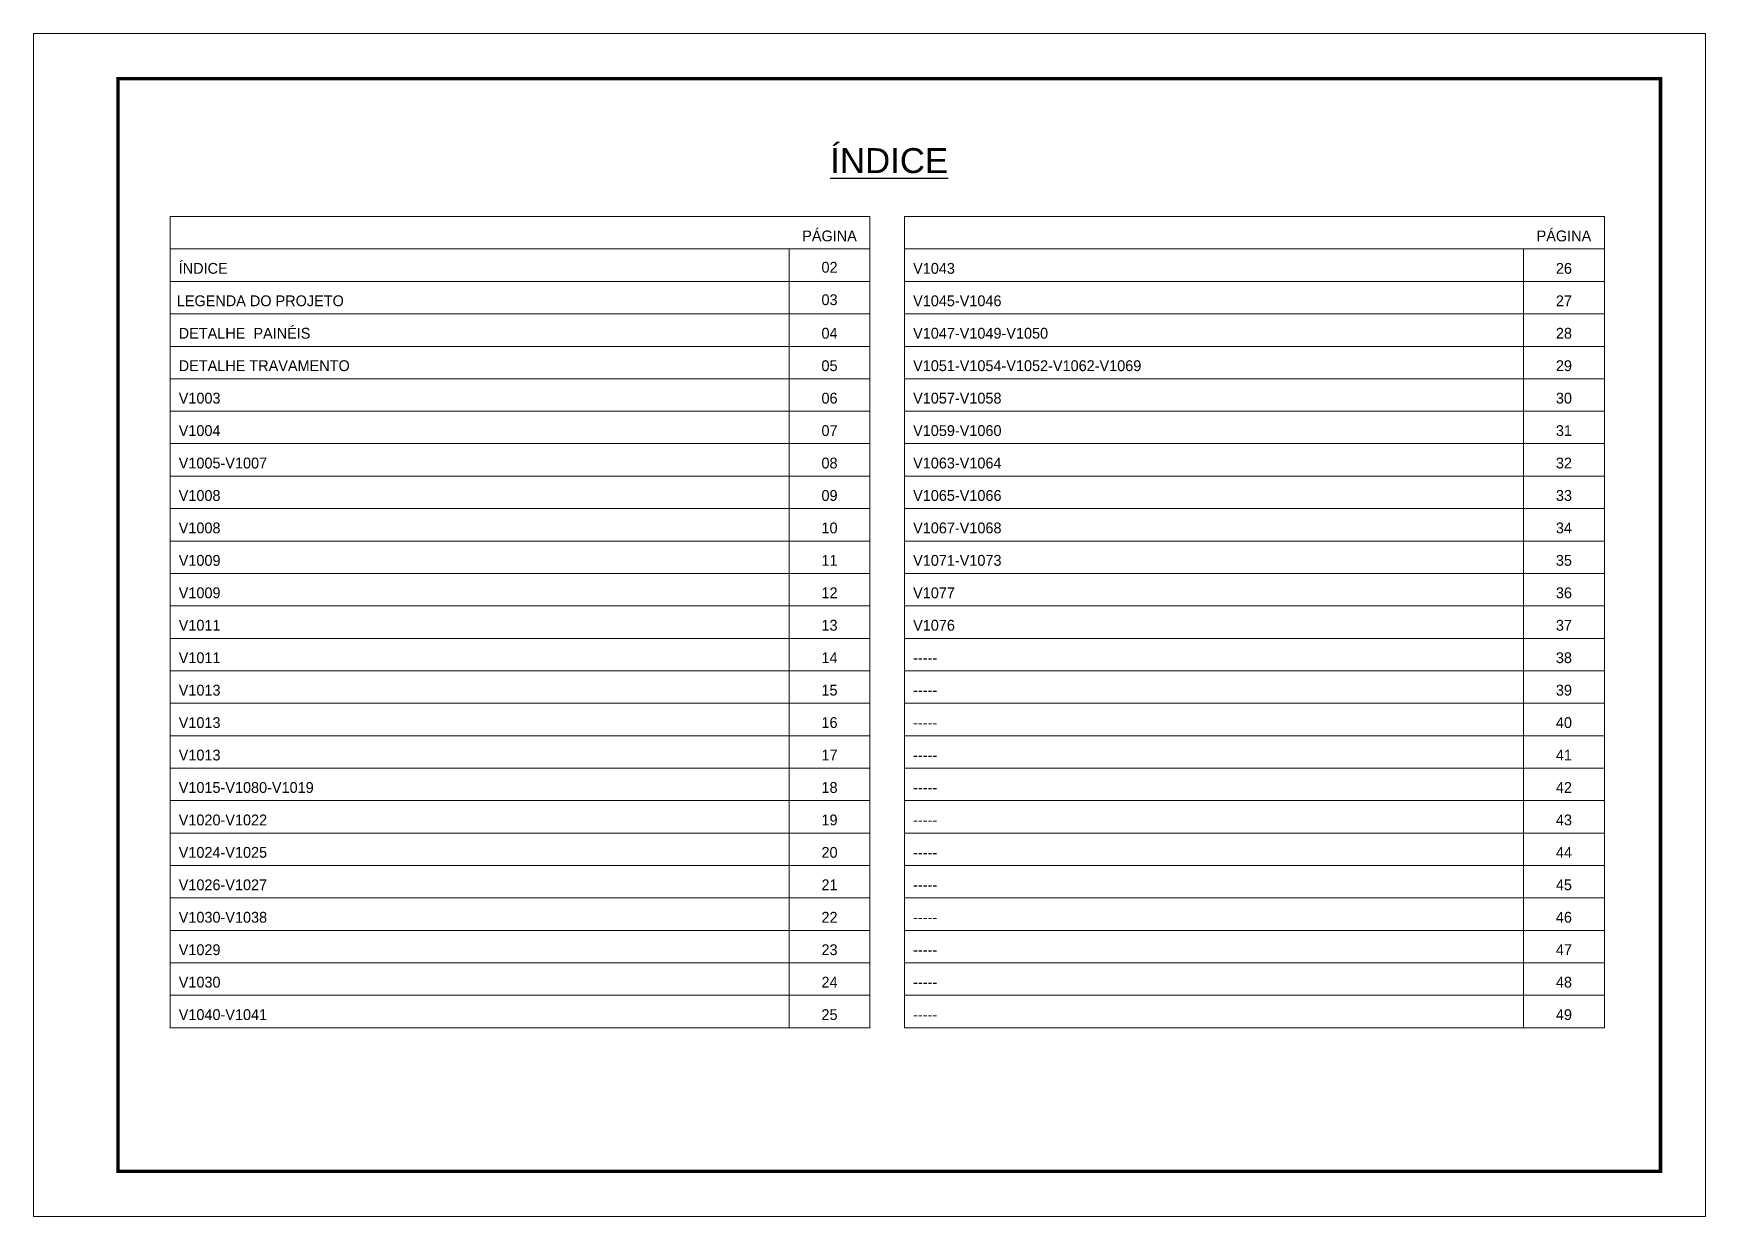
# Model space of a CAD drawing. Extents: x 3309 to 9563, y -2522 to 14608.
# Drawn here: x 4908 to 6393, y 13558 to 14608 of the extents above; entities that cross this region are included whole.
import ezdxf
from ezdxf.enums import TextEntityAlignment as Align

# ---------------------------------------------------------------- set-up
doc = ezdxf.new("R2010")
doc.units = 0
doc.layers.add('CARIMBO', color=255, linetype='Continuous', lineweight=9)
doc.layers.add('Folhas', color=255, linetype='Continuous', lineweight=9)
doc.styles.add('ARIAL', font='arial.ttf')
doc.styles.add('Tecnologia', font='')
doc.styles.get('Tecnologia').set_extended_font_data('Forgotten Futurist')

msp = doc.modelspace()

# ---------------------------------------------------------------- linework, layer by layer
at = {"layer": 'CARIMBO'}
for p, q in [((5029.4, 14445.37), (5650.78, 14445.37)), ((5029.4, 14445.37), (5650.78, 14445.37)), ((5029.4, 14445.37), (5029.4, 13725.46)), ((5650.78, 14445.37), (5650.78, 13725.46)), ((5681.6, 14445.37), (6302.99, 14445.37)), ((5681.6, 14445.37), (6302.99, 14445.37)), ((5681.6, 14445.37), (5681.6, 13725.46)), ((6302.99, 14445.37), (6302.99, 13725.46)), ((5029.4, 14416.57), (5650.78, 14416.57)), ((5029.4, 14416.57), (5650.78, 14416.57)), ((5029.4, 14416.57), (5650.78, 14416.57)), ((5578.96, 14416.57), (5578.96, 13725.46)), ((5681.6, 14416.57), (6302.99, 14416.57)), ((5681.6, 14416.57), (6302.99, 14416.57)), ((5681.6, 14416.57), (6302.99, 14416.57)), ((6231.17, 14416.57), (6231.17, 13725.46)), ((5029.4, 14387.78), (5650.78, 14387.78)), ((5681.6, 14387.78), (6302.99, 14387.78)), ((5029.4, 14358.98), (5650.78, 14358.98)), ((5681.6, 14358.98), (6302.99, 14358.98)), ((5029.4, 14330.18), (5650.78, 14330.18)), ((5029.4, 14330.18), (5650.78, 14330.18)), ((5681.6, 14330.18), (6302.99, 14330.18)), ((5681.6, 14330.18), (6302.99, 14330.18)), ((5029.4, 14301.39), (5650.78, 14301.39)), ((5029.4, 14301.39), (5650.78, 14301.39)), ((5029.4, 14301.39), (5650.78, 14301.39)), ((5681.6, 14301.39), (6302.99, 14301.39)), ((5681.6, 14301.39), (6302.99, 14301.39)), ((5681.6, 14301.39), (6302.99, 14301.39)), ((5029.4, 14272.59), (5650.78, 14272.59)), ((5681.6, 14272.59), (6302.99, 14272.59)), ((5029.4, 14243.8), (5650.78, 14243.8)), ((5681.6, 14243.8), (6302.99, 14243.8)), ((5029.4, 14215), (5650.78, 14215)), ((5681.6, 14215), (6302.99, 14215)), ((5029.4, 14186.2), (5650.78, 14186.2)), ((5681.6, 14186.2), (6302.99, 14186.2)), ((5029.4, 14157.41), (5650.78, 14157.41)), ((5681.6, 14157.41), (6302.99, 14157.41)), ((5029.4, 14128.61), (5650.78, 14128.61)), ((5681.6, 14128.61), (6302.99, 14128.61)), ((5029.4, 14099.82), (5650.78, 14099.82)), ((5681.6, 14099.82), (6302.99, 14099.82)), ((5029.4, 14071.02), (5650.78, 14071.02)), ((5681.6, 14071.02), (6302.99, 14071.02)), ((5029.4, 14042.22), (5650.78, 14042.22)), ((5681.6, 14042.22), (6302.99, 14042.22)), ((5029.4, 14013.43), (5650.78, 14013.43)), ((5681.6, 14013.43), (6302.99, 14013.43)), ((5029.4, 13984.63), (5650.78, 13984.63)), ((5681.6, 13984.63), (6302.99, 13984.63)), ((5029.4, 13955.83), (5650.78, 13955.83)), ((5681.6, 13955.83), (6302.99, 13955.83)), ((5029.4, 13927.04), (5650.78, 13927.04)), ((5681.6, 13927.04), (6302.99, 13927.04)), ((5029.4, 13898.24), (5650.78, 13898.24)), ((5681.6, 13898.24), (6302.99, 13898.24)), ((5029.4, 13869.45), (5650.78, 13869.45)), ((5681.6, 13869.45), (6302.99, 13869.45)), ((5029.4, 13840.65), (5650.78, 13840.65)), ((5681.6, 13840.65), (6302.99, 13840.65)), ((5029.4, 13811.85), (5650.78, 13811.85)), ((5681.6, 13811.85), (6302.99, 13811.85)), ((5029.4, 13783.06), (5650.78, 13783.06)), ((5681.6, 13783.06), (6302.99, 13783.06)), ((5029.4, 13754.26), (5650.78, 13754.26)), ((5681.6, 13754.26), (6302.99, 13754.26)), ((5029.4, 13725.46), (5650.78, 13725.46)), ((5681.6, 13725.46), (6302.99, 13725.46))]:
    msp.add_line(p, q, dxfattribs=at)
at = {"layer": 'Folhas'}
msp.add_lwpolyline([(4907.87, 13557.86), (6392.87, 13557.86), (6392.87, 14607.86), (4907.87, 14607.86)], close=True, dxfattribs=at)
at = {"layer": 'Folhas', "color": 30, "const_width": 3}
msp.add_lwpolyline([(4982.87, 13597.86), (6352.87, 13597.86), (6352.87, 14567.86), (4982.87, 14567.86)], close=True, dxfattribs=at)

# ---------------------------------------------------------------- texts
at = {"color": 0, "linetype": 'Continuous', "ltscale": 5, "style": 'ARIAL'}
msp.add_text('%%UÍNDICE', height=22.118, dxfattribs=at).set_placement((5667.87, 14483.98), align=Align.CENTER)
at = {"layer": 'CARIMBO', "style": 'Tecnologia'}
for s, p in [('PÁGINA', (5614.87, 14423.38)), ('PÁGINA', (6267.08, 14423.38)), ('02', (5614.87, 14395.55)), ('26', (6267.08, 14394.58)), ('03', (5614.87, 14366.75)), ('27', (6267.08, 14365.79)), ('04', (5614.87, 14336.99)), ('28', (6267.08, 14336.99)), ('05', (5614.87, 14308.2)), ('29', (6267.08, 14308.2)), ('06', (5614.87, 14279.4)), ('30', (6267.08, 14279.4)), ('07', (5614.87, 14250.6)), ('31', (6267.08, 14250.6)), ('08', (5614.87, 14221.81)), ('32', (6267.08, 14221.81)), ('09', (5614.87, 14193.01)), ('33', (6267.08, 14193.01)), ('10', (5614.87, 14164.21)), ('34', (6267.08, 14164.21)), ('11', (5614.87, 14135.42)), ('35', (6267.08, 14135.42)), ('12', (5614.87, 14106.62)), ('36', (6267.08, 14106.62)), ('13', (5614.87, 14077.83)), ('37', (6267.08, 14077.83)), ('14', (5614.87, 14049.03)), ('38', (6267.08, 14049.03)), ('15', (5614.87, 14020.23)), ('39', (6267.08, 14020.23)), ('16', (5614.87, 13991.44)), ('40', (6267.08, 13991.44)), ('17', (5614.87, 13962.64)), ('41', (6267.08, 13962.64)), ('18', (5614.87, 13933.84)), ('42', (6267.08, 13933.84)), ('19', (5614.87, 13905.05)), ('43', (6267.08, 13905.05)), ('20', (5614.87, 13876.25)), ('44', (6267.08, 13876.25)), ('21', (5614.87, 13847.46)), ('45', (6267.08, 13847.46)), ('22', (5614.87, 13818.66)), ('46', (6267.08, 13818.66)), ('23', (5614.87, 13789.86)), ('47', (6267.08, 13789.86)), ('24', (5614.87, 13761.07)), ('48', (6267.08, 13761.07)), ('25', (5614.87, 13732.27)), ('49', (6267.08, 13732.27))]:
    msp.add_text(s, height=9.599, dxfattribs=at).set_placement(p, align=Align.CENTER)
for s, height, p in [('ÍNDICE', 9.599, (5036.89, 14394.58)), ('V1043', 9.599, (5689.1, 14394.58)), ('LEGENDA DO PROJETO', 9.5987, (5035.19, 14365.79)), ('V1045-V1046', 9.5987, (5689.1, 14365.79)), ('DETALHE  PAINÉIS', 9.5987, (5036.89, 14336.99)), ('V1047-V1049-V1050', 9.5987, (5689.1, 14336.99)), ('DETALHE TRAVAMENTO', 9.5987, (5036.89, 14308.2)), ('V1051-V1054-V1052-V1062-V1069', 9.5987, (5689.1, 14308.2)), ('V1003', 9.599, (5036.89, 14279.4)), ('V1057-V1058', 9.5987, (5689.1, 14279.4)), ('V1004', 9.599, (5036.89, 14250.6)), ('V1059-V1060', 9.5987, (5689.1, 14250.6)), ('V1005-V1007', 9.5987, (5036.89, 14221.81)), ('V1063-V1064', 9.5987, (5689.1, 14221.81)), ('V1008', 9.599, (5036.89, 14193.01)), ('V1065-V1066', 9.5987, (5689.1, 14193.01)), ('V1008', 9.599, (5036.89, 14164.21)), ('V1067-V1068', 9.5987, (5689.1, 14164.21)), ('V1009', 9.599, (5036.89, 14135.42)), ('V1071-V1073', 9.5987, (5689.1, 14135.42)), ('V1009', 9.599, (5036.89, 14106.62)), ('V1077', 9.599, (5689.1, 14106.62)), ('V1011', 9.599, (5036.89, 14077.83)), ('V1076', 9.599, (5689.1, 14077.83)), ('V1011', 9.599, (5036.89, 14049.03)), ('-----', 9.599, (5689.1, 14049.03)), ('V1013', 9.599, (5036.89, 14020.23)), ('-----', 9.599, (5689.1, 14020.23)), ('V1013', 9.599, (5036.89, 13991.44)), ('-----', 9.599, (5689.1, 13991.44)), ('V1013', 9.599, (5036.89, 13962.64)), ('-----', 9.599, (5689.1, 13962.64)), ('V1015-V1080-V1019', 9.5987, (5036.89, 13933.84)), ('-----', 9.599, (5689.1, 13933.84)), ('V1020-V1022', 9.5987, (5036.89, 13905.05)), ('-----', 9.599, (5689.1, 13905.05)), ('V1024-V1025', 9.5987, (5036.89, 13876.25)), ('-----', 9.599, (5689.1, 13876.25)), ('V1026-V1027', 9.5987, (5036.89, 13847.46)), ('-----', 9.599, (5689.1, 13847.46)), ('V1030-V1038', 9.5987, (5036.89, 13818.66)), ('-----', 9.599, (5689.1, 13818.66)), ('V1029', 9.599, (5036.89, 13789.86)), ('-----', 9.599, (5689.1, 13789.86)), ('V1030', 9.599, (5036.89, 13761.07)), ('-----', 9.599, (5689.1, 13761.07)), ('V1040-V1041', 9.5987, (5036.89, 13732.27)), ('-----', 9.599, (5689.1, 13732.27))]:
    msp.add_text(s, height=height, dxfattribs=at).set_placement(p)

doc.saveas('drawing.dxf')
